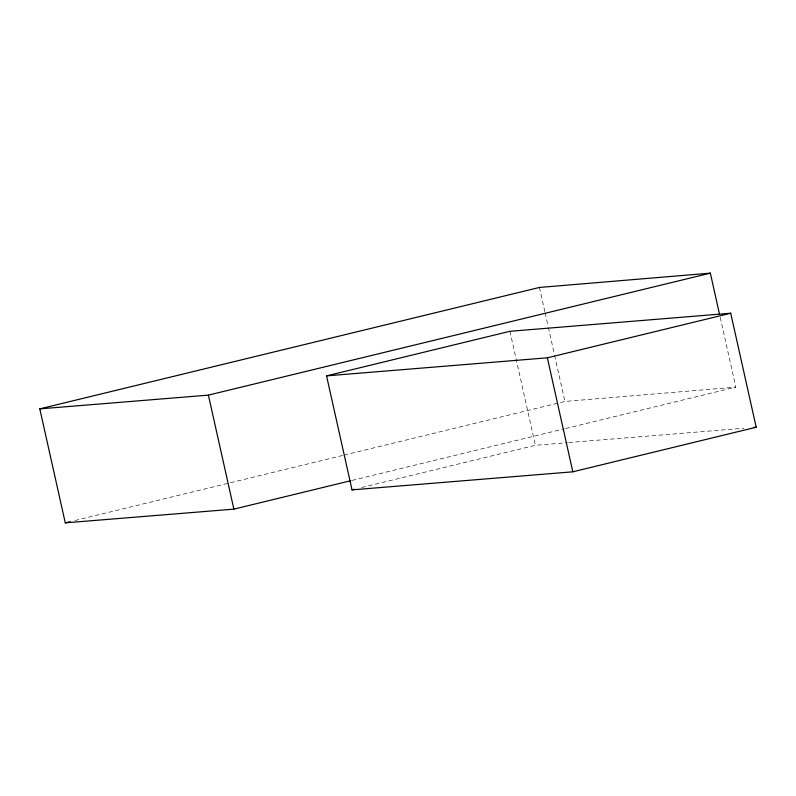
<?xml version="1.0" encoding="UTF-8"?>
<svg xmlns="http://www.w3.org/2000/svg" width="796" height="796" viewBox="0 0 796 796"><rect width="100%" height="100%" fill="white"/><g stroke="black" fill="none" stroke-linecap="round" stroke-linejoin="round"><path stroke-width="0.6" stroke-dasharray="3.98 2.98" d="M74.933 520.514L342.857 455.411M344.061 455.113L564.911 401.453L735.822 387.135L720.101 316.798M352.121 480.386L564.483 428.775M565.697 428.487L735.822 387.135M361.673 487.52L535.4 445.292L567.478 442.666M568.712 442.566L743.862 428.238M539.429 287.455L544.852 311.714M545.121 312.928L548.106 326.26M548.374 327.474L554.344 354.16M554.613 355.374L564.911 401.453M509.928 331.295L535.4 445.292"/><path stroke-width="1.19" d="M350.917 480.685L233.875 509.132L65.282 522.853L39.8 408.865L539.429 287.455L710.34 273.147L719.554 314.37M39.8 408.865L208.393 395.134L710.34 273.147M326.539 375.871L509.928 331.295L730.718 313.236L756.2 427.233L572.822 471.809L352.021 489.868L326.539 375.871L547.35 357.812L730.718 313.236M65.282 522.853L70.108 521.688M352.021 489.868L354.439 489.281M753.732 427.432L756.2 427.233M547.35 357.812L572.822 471.809M208.393 395.134L233.875 509.132"/></g></svg>
